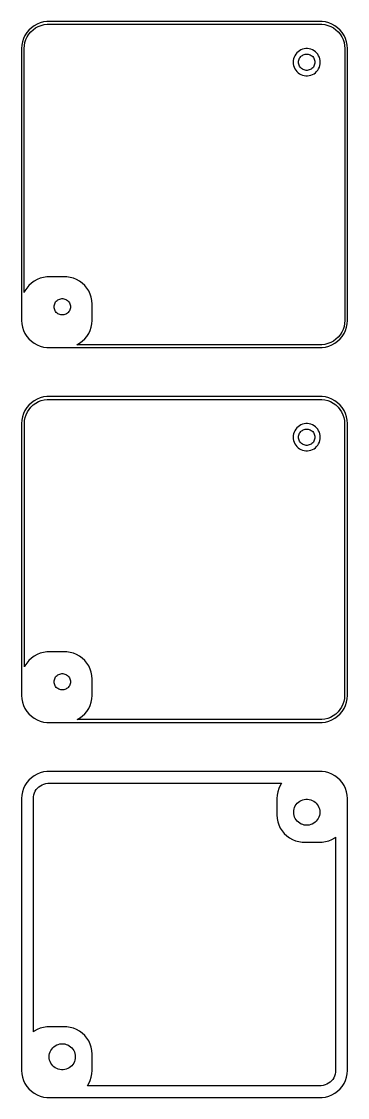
# Model space of a CAD drawing. Header units: metres. Extents: x -30 to 30, y 315 to 651.
# Drawn here: x -30 to 30, y 315 to 513 of the extents above; entities that cross this region are included whole.
import ezdxf

# ---------------------------------------------------------------- set-up
doc = ezdxf.new("R2010")
doc.units = ezdxf.units.M

msp = doc.modelspace()

# ---------------------------------------------------------------- linework, layer by layer
for p, q in [((-25.9369, 512.911), (-26.5451, 512.755)), ((-25.3139, 512.99), (-25.9369, 512.911)), ((25.3139, 512.99), (-25.3139, 512.99)), ((25.9369, 512.911), (25.3139, 512.99)), ((26.5451, 512.755), (25.9369, 512.911)), ((-29.0451, 510.939), (-29.3815, 510.409)), ((-28.6448, 511.423), (-29.0451, 510.939)), ((-28.1871, 511.853), (-28.6448, 511.423)), ((-28.6406, 510.645), (-28.2803, 511.08)), ((-28.2803, 511.08), (-27.8684, 511.467)), ((-27.6791, 512.222), (-28.1871, 511.853)), ((-27.8684, 511.467), (-27.4112, 511.799)), ((-27.1289, 512.524), (-27.6791, 512.222)), ((-27.4112, 511.799), (-26.916, 512.072)), ((-26.5451, 512.755), (-27.1289, 512.524)), ((-26.916, 512.072), (-26.3906, 512.28)), ((-26.3906, 512.28), (-25.8432, 512.42)), ((-25.8432, 512.42), (-25.2825, 512.491)), ((-25.2825, 512.491), (25.2825, 512.491)), ((25.2825, 512.491), (25.8432, 512.42)), ((25.8432, 512.42), (26.3906, 512.28)), ((26.3906, 512.28), (26.916, 512.072)), ((27.1289, 512.524), (26.5451, 512.755)), ((26.916, 512.072), (27.4112, 511.799)), ((27.6791, 512.222), (27.1289, 512.524)), ((27.4112, 511.799), (27.8684, 511.467)), ((28.1871, 511.853), (27.6791, 512.222)), ((27.8684, 511.467), (28.2803, 511.08)), ((28.6448, 511.423), (28.1871, 511.853)), ((28.2803, 511.08), (28.6406, 510.645)), ((29.0451, 510.939), (28.6448, 511.423)), ((29.3815, 510.409), (29.0451, 510.939)), ((-29.8429, 509.243), (-29.9606, 508.627)), ((-29.6489, 509.841), (-29.8429, 509.243)), ((-29.3815, 510.409), (-29.6489, 509.841)), ((-29.4645, 508.564), (-29.3586, 509.119)), ((-29.3586, 509.119), (-29.184, 509.657)), ((-29.184, 509.657), (-28.9434, 510.168)), ((-28.9434, 510.168), (-28.6406, 510.645)), ((28.6406, 510.645), (28.9434, 510.168)), ((28.9434, 510.168), (29.184, 509.657)), ((29.184, 509.657), (29.3586, 509.119)), ((29.3586, 509.119), (29.4645, 508.564)), ((29.6489, 509.841), (29.3815, 510.409)), ((29.8429, 509.243), (29.6489, 509.841)), ((29.9606, 508.627), (29.8429, 509.243)), ((-29.9606, 508.627), (-30, 508)), ((-30, 508), (-30, 458)), ((-29.5, 508), (-29.4645, 508.564)), ((-29.5, 463.157), (-29.5, 508)), ((20.4774, 506.969), (20.3092, 506.704)), ((20.6776, 507.211), (20.4774, 506.969)), ((20.9064, 507.426), (20.6776, 507.211)), ((21.1604, 507.611), (20.9064, 507.426)), ((21.4355, 507.762), (21.1604, 507.611)), ((21.7274, 507.878), (21.4355, 507.762)), ((21.6963, 506.766), (21.8613, 506.857)), ((22.0315, 507.956), (21.7274, 507.878)), ((21.8613, 506.857), (22.0365, 506.927)), ((22.343, 507.995), (22.0315, 507.956)), ((22.0365, 506.927), (22.2189, 506.973)), ((22.2189, 506.973), (22.4058, 506.997)), ((22.657, 507.995), (22.343, 507.995)), ((22.4058, 506.997), (22.5942, 506.997)), ((22.5942, 506.997), (22.7811, 506.973)), ((22.9684, 507.956), (22.657, 507.995)), ((22.7811, 506.973), (22.9635, 506.927)), ((22.9635, 506.927), (23.1387, 506.857)), ((23.2725, 507.878), (22.9684, 507.956)), ((23.1387, 506.857), (23.3037, 506.766)), ((23.5644, 507.762), (23.2725, 507.878)), ((23.8396, 507.611), (23.5644, 507.762)), ((24.0936, 507.426), (23.8396, 507.611)), ((24.3224, 507.211), (24.0936, 507.426)), ((24.5225, 506.969), (24.3224, 507.211)), ((24.6908, 506.704), (24.5225, 506.969)), ((29.4645, 508.564), (29.5, 508)), ((29.5, 508), (29.5, 458)), ((30, 508), (29.9606, 508.627)), ((30, 458), (30, 508)), ((20.0197, 505.813), (20, 505.5)), ((20, 505.5), (20.0197, 505.187)), ((20.0785, 506.122), (20.0197, 505.813)), ((20.0197, 505.187), (20.0785, 504.878)), ((20.1756, 506.42), (20.0785, 506.122)), ((20.0785, 504.878), (20.1756, 504.58)), ((20.3092, 506.704), (20.1756, 506.42)), ((21, 505.5), (21.0118, 505.688)), ((21.0118, 505.312), (21, 505.5)), ((21.0118, 505.688), (21.0471, 505.873)), ((21.0471, 505.127), (21.0118, 505.312)), ((21.0471, 505.873), (21.1053, 506.052)), ((21.1053, 504.948), (21.0471, 505.127)), ((21.1053, 506.052), (21.1855, 506.223)), ((21.1855, 504.777), (21.1053, 504.948)), ((21.1855, 506.223), (21.2865, 506.382)), ((21.2865, 506.382), (21.4065, 506.527)), ((21.4065, 506.527), (21.5439, 506.656)), ((21.5439, 506.656), (21.6963, 506.766)), ((23.3037, 506.766), (23.4561, 506.656)), ((23.4561, 506.656), (23.5934, 506.527)), ((23.5934, 506.527), (23.7135, 506.382)), ((23.7135, 506.382), (23.8145, 506.223)), ((23.8145, 506.223), (23.8947, 506.052)), ((23.8947, 504.948), (23.8145, 504.777)), ((23.8947, 506.052), (23.9529, 505.873)), ((23.9529, 505.127), (23.8947, 504.948)), ((23.9529, 505.873), (23.9882, 505.688)), ((23.9882, 505.312), (23.9529, 505.127)), ((23.9882, 505.688), (24, 505.5)), ((24, 505.5), (23.9882, 505.312)), ((24.8244, 506.42), (24.6908, 506.704)), ((24.9214, 506.122), (24.8244, 506.42)), ((24.8244, 504.58), (24.9214, 504.878)), ((24.9803, 505.813), (24.9214, 506.122)), ((24.9214, 504.878), (24.9803, 505.187)), ((25, 505.5), (24.9803, 505.813)), ((24.9803, 505.187), (25, 505.5)), ((20.1756, 504.58), (20.3092, 504.296)), ((20.3092, 504.296), (20.4774, 504.031)), ((20.4774, 504.031), (20.6776, 503.789)), ((20.6776, 503.789), (20.9064, 503.574)), ((20.9064, 503.574), (21.1604, 503.389)), ((21.1604, 503.389), (21.4355, 503.238)), ((21.2865, 504.618), (21.1855, 504.777)), ((21.4065, 504.473), (21.2865, 504.618)), ((21.5439, 504.344), (21.4065, 504.473)), ((21.4355, 503.238), (21.7274, 503.122)), ((21.6963, 504.234), (21.5439, 504.344)), ((21.8613, 504.143), (21.6963, 504.234)), ((21.7274, 503.122), (22.0315, 503.044)), ((22.0365, 504.073), (21.8613, 504.143)), ((22.0315, 503.044), (22.343, 503.005)), ((22.2189, 504.027), (22.0365, 504.073)), ((22.4058, 504.003), (22.2189, 504.027)), ((22.343, 503.005), (22.657, 503.005)), ((22.5942, 504.003), (22.4058, 504.003)), ((22.7811, 504.027), (22.5942, 504.003)), ((22.657, 503.005), (22.9684, 503.044)), ((22.9635, 504.073), (22.7811, 504.027)), ((23.1387, 504.143), (22.9635, 504.073)), ((22.9684, 503.044), (23.2725, 503.122)), ((23.3037, 504.234), (23.1387, 504.143)), ((23.2725, 503.122), (23.5644, 503.238)), ((23.4561, 504.344), (23.3037, 504.234)), ((23.5934, 504.473), (23.4561, 504.344)), ((23.5644, 503.238), (23.8396, 503.389)), ((23.7135, 504.618), (23.5934, 504.473)), ((23.8145, 504.777), (23.7135, 504.618)), ((23.8396, 503.389), (24.0936, 503.574)), ((24.0936, 503.574), (24.3224, 503.789)), ((24.3224, 503.789), (24.5225, 504.031)), ((24.5225, 504.031), (24.6908, 504.296)), ((24.6908, 504.296), (24.8244, 504.58)), ((-27.1289, 465.524), (-27.6791, 465.222)), ((-26.5451, 465.755), (-27.1289, 465.524)), ((-25.9369, 465.911), (-26.5451, 465.755)), ((-25.3139, 465.99), (-25.9369, 465.911)), ((-21.686, 465.99), (-25.3139, 465.99)), ((-21.0631, 465.911), (-21.686, 465.99)), ((-20.4549, 465.755), (-21.0631, 465.911)), ((-19.8711, 465.524), (-20.4549, 465.755)), ((-19.3209, 465.222), (-19.8711, 465.524)), ((-29.3815, 463.409), (-29.5, 463.157)), ((-29.0451, 463.939), (-29.3815, 463.409)), ((-28.6448, 464.423), (-29.0451, 463.939)), ((-28.1871, 464.853), (-28.6448, 464.423)), ((-27.6791, 465.222), (-28.1871, 464.853)), ((-18.8129, 464.853), (-19.3209, 465.222)), ((-18.3551, 464.423), (-18.8129, 464.853)), ((-17.9549, 463.939), (-18.3551, 464.423)), ((-17.6185, 463.409), (-17.9549, 463.939)), ((-17.3511, 462.841), (-17.6185, 463.409)), ((-23.8145, 461.223), (-23.7135, 461.382)), ((-23.7135, 461.382), (-23.5934, 461.527)), ((-23.5934, 461.527), (-23.4561, 461.656)), ((-23.4561, 461.656), (-23.3037, 461.766)), ((-23.3037, 461.766), (-23.1387, 461.857)), ((-23.1387, 461.857), (-22.9635, 461.927)), ((-22.9635, 461.927), (-22.7811, 461.973)), ((-22.7811, 461.973), (-22.5942, 461.997)), ((-22.5942, 461.997), (-22.4058, 461.997)), ((-22.4058, 461.997), (-22.2189, 461.973)), ((-22.2189, 461.973), (-22.0365, 461.927)), ((-22.0365, 461.927), (-21.8613, 461.857)), ((-21.8613, 461.857), (-21.6963, 461.766)), ((-21.6963, 461.766), (-21.5439, 461.656)), ((-21.5439, 461.656), (-21.4065, 461.527)), ((-21.4065, 461.527), (-21.2865, 461.382)), ((-21.2865, 461.382), (-21.1855, 461.223)), ((-17.1571, 462.243), (-17.3511, 462.841)), ((-17.0394, 461.627), (-17.1571, 462.243)), ((-17, 461), (-17.0394, 461.627)), ((-24, 460.5), (-23.9882, 460.688)), ((-23.9882, 460.312), (-24, 460.5)), ((-23.9882, 460.688), (-23.9529, 460.873)), ((-23.9529, 460.127), (-23.9882, 460.312)), ((-23.9529, 460.873), (-23.8947, 461.052)), ((-23.8947, 459.948), (-23.9529, 460.127)), ((-23.8947, 461.052), (-23.8145, 461.223)), ((-23.8145, 459.777), (-23.8947, 459.948)), ((-23.7135, 459.618), (-23.8145, 459.777)), ((-23.5934, 459.473), (-23.7135, 459.618)), ((-23.4561, 459.344), (-23.5934, 459.473)), ((-23.3037, 459.234), (-23.4561, 459.344)), ((-21.5439, 459.344), (-21.6963, 459.234)), ((-21.4065, 459.473), (-21.5439, 459.344)), ((-21.2865, 459.618), (-21.4065, 459.473)), ((-21.1855, 459.777), (-21.2865, 459.618)), ((-21.1855, 461.223), (-21.1053, 461.052)), ((-21.1053, 459.948), (-21.1855, 459.777)), ((-21.1053, 461.052), (-21.0471, 460.873)), ((-21.0471, 460.127), (-21.1053, 459.948)), ((-21.0471, 460.873), (-21.0118, 460.688)), ((-21.0118, 460.312), (-21.0471, 460.127)), ((-21.0118, 460.688), (-21, 460.5)), ((-21, 460.5), (-21.0118, 460.312)), ((-17, 458), (-17, 461)), ((-30, 458), (-29.9606, 457.373)), ((-29.9606, 457.373), (-29.8429, 456.757)), ((-23.1387, 459.143), (-23.3037, 459.234)), ((-22.9635, 459.073), (-23.1387, 459.143)), ((-22.7811, 459.027), (-22.9635, 459.073)), ((-22.5942, 459.003), (-22.7811, 459.027)), ((-22.4058, 459.003), (-22.5942, 459.003)), ((-22.2189, 459.027), (-22.4058, 459.003)), ((-22.0365, 459.073), (-22.2189, 459.027)), ((-21.8613, 459.143), (-22.0365, 459.073)), ((-21.6963, 459.234), (-21.8613, 459.143)), ((-17.1571, 456.757), (-17.0394, 457.373)), ((-17.0394, 457.373), (-17, 458)), ((29.4645, 457.436), (29.3586, 456.881)), ((29.5, 458), (29.4645, 457.436)), ((29.8429, 456.757), (29.9606, 457.373)), ((29.9606, 457.373), (30, 458)), ((-29.8429, 456.757), (-29.6489, 456.159)), ((-29.6489, 456.159), (-29.3815, 455.591)), ((-29.3815, 455.591), (-29.0451, 455.061)), ((-17.9549, 455.061), (-17.6185, 455.591)), ((-17.6185, 455.591), (-17.3511, 456.159)), ((-17.3511, 456.159), (-17.1571, 456.757)), ((28.6406, 455.355), (28.2803, 454.92)), ((28.9434, 455.832), (28.6406, 455.355)), ((29.184, 456.343), (28.9434, 455.832)), ((29.0451, 455.061), (29.3815, 455.591)), ((29.3586, 456.881), (29.184, 456.343)), ((29.3815, 455.591), (29.6489, 456.159)), ((29.6489, 456.159), (29.8429, 456.757)), ((-29.0451, 455.061), (-28.6448, 454.577)), ((-28.6448, 454.577), (-28.1871, 454.147)), ((-28.1871, 454.147), (-27.6791, 453.778)), ((-27.6791, 453.778), (-27.1289, 453.476)), ((-27.1289, 453.476), (-26.5451, 453.245)), ((-19.811, 453.509), (-19.3209, 453.778)), ((25.2825, 453.509), (-19.811, 453.509)), ((-19.3209, 453.778), (-18.8129, 454.147)), ((-18.8129, 454.147), (-18.3551, 454.577)), ((-18.3551, 454.577), (-17.9549, 455.061)), ((25.8432, 453.58), (25.2825, 453.509)), ((26.3906, 453.72), (25.8432, 453.58)), ((26.916, 453.928), (26.3906, 453.72)), ((26.5451, 453.245), (27.1289, 453.476)), ((27.4112, 454.201), (26.916, 453.928)), ((27.1289, 453.476), (27.6791, 453.778)), ((27.8684, 454.533), (27.4112, 454.201)), ((27.6791, 453.778), (28.1871, 454.147)), ((28.2803, 454.92), (27.8684, 454.533)), ((28.1871, 454.147), (28.6448, 454.577)), ((28.6448, 454.577), (29.0451, 455.061)), ((-26.5451, 453.245), (-25.9369, 453.089)), ((-25.9369, 453.089), (-25.3139, 453.01)), ((-25.3139, 453.01), (25.3139, 453.01)), ((25.3139, 453.01), (25.9369, 453.089)), ((25.9369, 453.089), (26.5451, 453.245)), ((-27.1289, 443.524), (-27.6791, 443.222)), ((-26.5451, 443.755), (-27.1289, 443.524)), ((-25.9369, 443.911), (-26.5451, 443.755)), ((-25.3139, 443.99), (-25.9369, 443.911)), ((25.3139, 443.99), (-25.3139, 443.99)), ((25.9369, 443.911), (25.3139, 443.99)), ((26.5451, 443.755), (25.9369, 443.911)), ((27.1289, 443.524), (26.5451, 443.755)), ((27.6791, 443.222), (27.1289, 443.524)), ((-29.0451, 441.939), (-29.3815, 441.409)), ((-28.6448, 442.423), (-29.0451, 441.939)), ((-28.9158, 441.153), (-28.6151, 441.627)), ((-28.1871, 442.853), (-28.6448, 442.423)), ((-28.6151, 441.627), (-28.2574, 442.059)), ((-28.2574, 442.059), (-27.8483, 442.443)), ((-27.6791, 443.222), (-28.1871, 442.853)), ((-27.8483, 442.443), (-27.3944, 442.773)), ((-27.3944, 442.773), (-26.9026, 443.043)), ((-26.9026, 443.043), (-26.3808, 443.25)), ((-26.3808, 443.25), (-25.8373, 443.389)), ((-25.8373, 443.389), (-25.2806, 443.46)), ((-25.2806, 443.46), (25.2806, 443.46)), ((25.2806, 443.46), (25.8373, 443.389)), ((25.8373, 443.389), (26.3808, 443.25)), ((26.3808, 443.25), (26.9026, 443.043)), ((26.9026, 443.043), (27.3944, 442.773)), ((27.3944, 442.773), (27.8483, 442.443)), ((28.1871, 442.853), (27.6791, 443.222)), ((27.8483, 442.443), (28.2574, 442.059)), ((28.6448, 442.423), (28.1871, 442.853)), ((28.2574, 442.059), (28.6151, 441.627)), ((28.6151, 441.627), (28.9158, 441.153)), ((29.0451, 441.939), (28.6448, 442.423)), ((29.3815, 441.409), (29.0451, 441.939)), ((-29.9606, 439.627), (-30, 439)), ((-29.8429, 440.243), (-29.9606, 439.627)), ((-29.6489, 440.841), (-29.8429, 440.243)), ((-29.3815, 441.409), (-29.6489, 440.841)), ((-29.4685, 439), (-29.4333, 439.56)), ((-29.4333, 439.56), (-29.3282, 440.111)), ((-29.3282, 440.111), (-29.1547, 440.645)), ((-29.1547, 440.645), (-28.9158, 441.153)), ((28.9158, 441.153), (29.1547, 440.645)), ((29.1547, 440.645), (29.3282, 440.111)), ((29.3282, 440.111), (29.4333, 439.56)), ((29.6489, 440.841), (29.3815, 441.409)), ((29.4333, 439.56), (29.4685, 439)), ((29.8429, 440.243), (29.6489, 440.841)), ((29.9606, 439.627), (29.8429, 440.243)), ((30, 439), (29.9606, 439.627)), ((-30, 439), (-30, 389)), ((-29.4685, 394.224), (-29.4685, 439)), ((20.3092, 437.704), (20.1756, 437.42)), ((20.4774, 437.969), (20.3092, 437.704)), ((20.6776, 438.211), (20.4774, 437.969)), ((20.9064, 438.426), (20.6776, 438.211)), ((21.1604, 438.611), (20.9064, 438.426)), ((21.4355, 438.762), (21.1604, 438.611)), ((21.4065, 437.527), (21.5439, 437.656)), ((21.7274, 438.878), (21.4355, 438.762)), ((21.5439, 437.656), (21.6963, 437.766)), ((21.6963, 437.766), (21.8613, 437.857)), ((22.0315, 438.956), (21.7274, 438.878)), ((21.8613, 437.857), (22.0365, 437.927)), ((22.343, 438.995), (22.0315, 438.956)), ((22.0365, 437.927), (22.2189, 437.973)), ((22.2189, 437.973), (22.4058, 437.997)), ((22.657, 438.995), (22.343, 438.995)), ((22.4058, 437.997), (22.5942, 437.997)), ((22.5942, 437.997), (22.7811, 437.973)), ((22.9684, 438.956), (22.657, 438.995)), ((22.7811, 437.973), (22.9635, 437.927)), ((22.9635, 437.927), (23.1387, 437.857)), ((23.2725, 438.878), (22.9684, 438.956)), ((23.1387, 437.857), (23.3037, 437.766)), ((23.5644, 438.762), (23.2725, 438.878)), ((23.3037, 437.766), (23.4561, 437.656)), ((23.4561, 437.656), (23.5934, 437.527)), ((23.8396, 438.611), (23.5644, 438.762)), ((24.0936, 438.426), (23.8396, 438.611)), ((24.3224, 438.211), (24.0936, 438.426)), ((24.5225, 437.969), (24.3224, 438.211)), ((24.6908, 437.704), (24.5225, 437.969)), ((24.8244, 437.42), (24.6908, 437.704)), ((29.4685, 439), (29.4685, 389)), ((30, 389), (30, 439)), ((20.0197, 436.813), (20, 436.5)), ((20, 436.5), (20.0197, 436.187)), ((20.0785, 437.122), (20.0197, 436.813)), ((20.0197, 436.187), (20.0785, 435.878)), ((20.1756, 437.42), (20.0785, 437.122)), ((20.0785, 435.878), (20.1756, 435.58)), ((20.1756, 435.58), (20.3092, 435.296)), ((21, 436.5), (21.0118, 436.688)), ((21.0118, 436.312), (21, 436.5)), ((21.0118, 436.688), (21.0471, 436.873)), ((21.0471, 436.127), (21.0118, 436.312)), ((21.0471, 436.873), (21.1053, 437.052)), ((21.1053, 435.948), (21.0471, 436.127)), ((21.1053, 437.052), (21.1855, 437.223)), ((21.1855, 435.777), (21.1053, 435.948)), ((21.1855, 437.223), (21.2865, 437.382)), ((21.2865, 435.618), (21.1855, 435.777)), ((21.2865, 437.382), (21.4065, 437.527)), ((21.4065, 435.473), (21.2865, 435.618)), ((23.5934, 437.527), (23.7135, 437.382)), ((23.7135, 435.618), (23.5934, 435.473)), ((23.7135, 437.382), (23.8145, 437.223)), ((23.8145, 435.777), (23.7135, 435.618)), ((23.8145, 437.223), (23.8947, 437.052)), ((23.8947, 435.948), (23.8145, 435.777)), ((23.8947, 437.052), (23.9529, 436.873)), ((23.9529, 436.127), (23.8947, 435.948)), ((23.9529, 436.873), (23.9882, 436.688)), ((23.9882, 436.312), (23.9529, 436.127)), ((23.9882, 436.688), (24, 436.5)), ((24, 436.5), (23.9882, 436.312)), ((24.6908, 435.296), (24.8244, 435.58)), ((24.9214, 437.122), (24.8244, 437.42)), ((24.8244, 435.58), (24.9214, 435.878)), ((24.9803, 436.813), (24.9214, 437.122)), ((24.9214, 435.878), (24.9803, 436.187)), ((25, 436.5), (24.9803, 436.813)), ((24.9803, 436.187), (25, 436.5)), ((20.3092, 435.296), (20.4774, 435.031)), ((20.4774, 435.031), (20.6776, 434.789)), ((20.6776, 434.789), (20.9064, 434.574)), ((20.9064, 434.574), (21.1604, 434.389)), ((21.1604, 434.389), (21.4355, 434.238)), ((21.5439, 435.344), (21.4065, 435.473)), ((21.4355, 434.238), (21.7274, 434.122)), ((21.6963, 435.234), (21.5439, 435.344)), ((21.8613, 435.143), (21.6963, 435.234)), ((21.7274, 434.122), (22.0315, 434.044)), ((22.0365, 435.073), (21.8613, 435.143)), ((22.0315, 434.044), (22.343, 434.005)), ((22.2189, 435.027), (22.0365, 435.073)), ((22.4058, 435.003), (22.2189, 435.027)), ((22.343, 434.005), (22.657, 434.005)), ((22.5942, 435.003), (22.4058, 435.003)), ((22.7811, 435.027), (22.5942, 435.003)), ((22.657, 434.005), (22.9684, 434.044)), ((22.9635, 435.073), (22.7811, 435.027)), ((23.1387, 435.143), (22.9635, 435.073)), ((22.9684, 434.044), (23.2725, 434.122)), ((23.3037, 435.234), (23.1387, 435.143)), ((23.2725, 434.122), (23.5644, 434.238)), ((23.4561, 435.344), (23.3037, 435.234)), ((23.5934, 435.473), (23.4561, 435.344)), ((23.5644, 434.238), (23.8396, 434.389)), ((23.8396, 434.389), (24.0936, 434.574)), ((24.0936, 434.574), (24.3224, 434.789)), ((24.3224, 434.789), (24.5225, 435.031)), ((24.5225, 435.031), (24.6908, 435.296)), ((-27.6791, 396.222), (-28.1871, 395.853)), ((-27.1289, 396.524), (-27.6791, 396.222)), ((-26.5451, 396.755), (-27.1289, 396.524)), ((-25.9369, 396.911), (-26.5451, 396.755)), ((-25.3139, 396.99), (-25.9369, 396.911)), ((-21.686, 396.99), (-25.3139, 396.99)), ((-21.0631, 396.911), (-21.686, 396.99)), ((-20.4549, 396.755), (-21.0631, 396.911)), ((-19.8711, 396.524), (-20.4549, 396.755)), ((-19.3209, 396.222), (-19.8711, 396.524)), ((-18.8129, 395.853), (-19.3209, 396.222)), ((-29.3815, 394.409), (-29.4685, 394.224)), ((-29.0451, 394.939), (-29.3815, 394.409)), ((-28.6448, 395.423), (-29.0451, 394.939)), ((-28.1871, 395.853), (-28.6448, 395.423)), ((-18.3551, 395.423), (-18.8129, 395.853)), ((-17.9549, 394.939), (-18.3551, 395.423)), ((-17.6185, 394.409), (-17.9549, 394.939)), ((-17.3511, 393.841), (-17.6185, 394.409)), ((-23.9529, 391.873), (-23.8947, 392.052)), ((-23.8947, 392.052), (-23.8145, 392.223)), ((-23.8145, 392.223), (-23.7135, 392.382)), ((-23.7135, 392.382), (-23.5934, 392.527)), ((-23.5934, 392.527), (-23.4561, 392.656)), ((-23.4561, 392.656), (-23.3037, 392.766)), ((-23.3037, 392.766), (-23.1387, 392.857)), ((-23.1387, 392.857), (-22.9635, 392.927)), ((-22.9635, 392.927), (-22.7811, 392.973)), ((-22.7811, 392.973), (-22.5942, 392.997)), ((-22.5942, 392.997), (-22.4058, 392.997)), ((-22.4058, 392.997), (-22.2189, 392.973)), ((-22.2189, 392.973), (-22.0365, 392.927)), ((-22.0365, 392.927), (-21.8613, 392.857)), ((-21.8613, 392.857), (-21.6963, 392.766)), ((-21.6963, 392.766), (-21.5439, 392.656)), ((-21.5439, 392.656), (-21.4065, 392.527)), ((-21.4065, 392.527), (-21.2865, 392.382)), ((-21.2865, 392.382), (-21.1855, 392.223)), ((-21.1855, 392.223), (-21.1053, 392.052)), ((-21.1053, 392.052), (-21.0471, 391.873)), ((-17.1571, 393.243), (-17.3511, 393.841)), ((-17.0394, 392.627), (-17.1571, 393.243)), ((-17, 392), (-17.0394, 392.627)), ((-24, 391.5), (-23.9882, 391.688)), ((-23.9882, 391.312), (-24, 391.5)), ((-23.9882, 391.688), (-23.9529, 391.873)), ((-23.9529, 391.127), (-23.9882, 391.312)), ((-23.8947, 390.948), (-23.9529, 391.127)), ((-23.8145, 390.777), (-23.8947, 390.948)), ((-23.7135, 390.618), (-23.8145, 390.777)), ((-23.5934, 390.473), (-23.7135, 390.618)), ((-23.4561, 390.344), (-23.5934, 390.473)), ((-23.3037, 390.234), (-23.4561, 390.344)), ((-23.1387, 390.143), (-23.3037, 390.234)), ((-22.9635, 390.073), (-23.1387, 390.143)), ((-22.7811, 390.027), (-22.9635, 390.073)), ((-22.5942, 390.003), (-22.7811, 390.027)), ((-22.2189, 390.027), (-22.4058, 390.003)), ((-22.0365, 390.073), (-22.2189, 390.027)), ((-21.8613, 390.143), (-22.0365, 390.073)), ((-21.6963, 390.234), (-21.8613, 390.143)), ((-21.5439, 390.344), (-21.6963, 390.234)), ((-21.4065, 390.473), (-21.5439, 390.344)), ((-21.2865, 390.618), (-21.4065, 390.473)), ((-21.1855, 390.777), (-21.2865, 390.618)), ((-21.1053, 390.948), (-21.1855, 390.777)), ((-21.0471, 391.127), (-21.1053, 390.948)), ((-21.0471, 391.873), (-21.0118, 391.688)), ((-21.0118, 391.312), (-21.0471, 391.127)), ((-21.0118, 391.688), (-21, 391.5)), ((-21, 391.5), (-21.0118, 391.312)), ((-17, 389), (-17, 392)), ((-30, 389), (-29.9606, 388.373)), ((-29.9606, 388.373), (-29.8429, 387.757)), ((-22.4058, 390.003), (-22.5942, 390.003)), ((-17.1571, 387.757), (-17.0394, 388.373)), ((-17.0394, 388.373), (-17, 389)), ((29.4333, 388.44), (29.3282, 387.889)), ((29.4685, 389), (29.4333, 388.44)), ((29.8429, 387.757), (29.9606, 388.373)), ((29.9606, 388.373), (30, 389)), ((-29.8429, 387.757), (-29.6489, 387.159)), ((-29.6489, 387.159), (-29.3815, 386.591)), ((-29.3815, 386.591), (-29.0451, 386.061)), ((-17.9549, 386.061), (-17.6185, 386.591)), ((-17.6185, 386.591), (-17.3511, 387.159)), ((-17.3511, 387.159), (-17.1571, 387.757)), ((28.6151, 386.373), (28.2574, 385.941)), ((28.9158, 386.847), (28.6151, 386.373)), ((29.1547, 387.355), (28.9158, 386.847)), ((29.0451, 386.061), (29.3815, 386.591)), ((29.3282, 387.889), (29.1547, 387.355)), ((29.3815, 386.591), (29.6489, 387.159)), ((29.6489, 387.159), (29.8429, 387.757)), ((-29.0451, 386.061), (-28.6448, 385.577)), ((-28.6448, 385.577), (-28.1871, 385.147)), ((-28.1871, 385.147), (-27.6791, 384.778)), ((-27.6791, 384.778), (-27.1289, 384.476)), ((-27.1289, 384.476), (-26.5451, 384.245)), ((-26.5451, 384.245), (-25.9369, 384.089)), ((-25.9369, 384.089), (-25.3139, 384.01)), ((-19.7539, 384.54), (-19.3209, 384.778)), ((25.2806, 384.54), (-19.7539, 384.54)), ((-19.3209, 384.778), (-18.8129, 385.147)), ((-18.8129, 385.147), (-18.3551, 385.577)), ((-18.3551, 385.577), (-17.9549, 386.061)), ((25.8373, 384.611), (25.2806, 384.54)), ((25.3139, 384.01), (25.9369, 384.089)), ((26.3808, 384.75), (25.8373, 384.611)), ((25.9369, 384.089), (26.5451, 384.245)), ((26.9026, 384.957), (26.3808, 384.75)), ((26.5451, 384.245), (27.1289, 384.476)), ((27.3944, 385.227), (26.9026, 384.957)), ((27.1289, 384.476), (27.6791, 384.778)), ((27.8483, 385.557), (27.3944, 385.227)), ((27.6791, 384.778), (28.1871, 385.147)), ((28.2574, 385.941), (27.8483, 385.557)), ((28.1871, 385.147), (28.6448, 385.577)), ((28.6448, 385.577), (29.0451, 386.061)), ((-25.3139, 384.01), (25.3139, 384.01)), ((-27.6791, 374.222), (-28.1871, 373.853)), ((-27.1289, 374.524), (-27.6791, 374.222)), ((-26.5451, 374.755), (-27.1289, 374.524)), ((-25.9369, 374.911), (-26.5451, 374.755)), ((-25.3139, 374.99), (-25.9369, 374.911)), ((25.3139, 374.99), (-25.3139, 374.99)), ((25.9369, 374.911), (25.3139, 374.99)), ((26.5451, 374.755), (25.9369, 374.911)), ((27.1289, 374.524), (26.5451, 374.755)), ((27.6791, 374.222), (27.1289, 374.524)), ((28.1871, 373.853), (27.6791, 374.222)), ((-29.3815, 372.409), (-29.6489, 371.841)), ((-29.0451, 372.939), (-29.3815, 372.409)), ((-28.6448, 373.423), (-29.0451, 372.939)), ((-28.1871, 373.853), (-28.6448, 373.423)), ((-26.7997, 372.175), (-26.5128, 372.384)), ((-26.5128, 372.384), (-26.2021, 372.555)), ((-26.2021, 372.555), (-25.8725, 372.685)), ((-25.8725, 372.685), (-25.5291, 372.773)), ((-25.5291, 372.773), (-25.1773, 372.818)), ((-25.1773, 372.818), (17.8781, 372.818)), ((17.6185, 372.409), (17.3511, 371.841)), ((17.8781, 372.818), (17.6185, 372.409)), ((28.6448, 373.423), (28.1871, 373.853)), ((29.0451, 372.939), (28.6448, 373.423)), ((29.3815, 372.409), (29.0451, 372.939)), ((29.6489, 371.841), (29.3815, 372.409)), ((-29.9606, 370.627), (-30, 370)), ((-29.8429, 371.243), (-29.9606, 370.627)), ((-29.6489, 371.841), (-29.8429, 371.243)), ((-27.8234, 370), (-27.8011, 370.354)), ((-27.8011, 370.354), (-27.7347, 370.702)), ((-27.7347, 370.702), (-27.6251, 371.039)), ((-27.6251, 371.039), (-27.4742, 371.36)), ((-27.4742, 371.36), (-27.2842, 371.66)), ((-27.2842, 371.66), (-27.0582, 371.933)), ((-27.0582, 371.933), (-26.7997, 372.175)), ((17.0394, 370.627), (17, 370)), ((17.1571, 371.243), (17.0394, 370.627)), ((17.3511, 371.841), (17.1571, 371.243)), ((29.8429, 371.243), (29.6489, 371.841)), ((29.9606, 370.627), (29.8429, 371.243)), ((30, 370), (29.9606, 370.627)), ((-30, 370), (-30, 320)), ((-27.8234, 327.117), (-27.8234, 370)), ((17, 370), (17, 367)), ((20.1754, 368.097), (20.2685, 368.383)), ((20.2685, 368.383), (20.3969, 368.656)), ((20.3969, 368.656), (20.5583, 368.911)), ((20.5583, 368.911), (20.7505, 369.143)), ((20.7505, 369.143), (20.9702, 369.349)), ((20.9702, 369.349), (21.214, 369.526)), ((21.214, 369.526), (21.4781, 369.672)), ((21.4781, 369.672), (21.7583, 369.783)), ((21.7583, 369.783), (22.0503, 369.857)), ((22.0503, 369.857), (22.3493, 369.895)), ((22.3493, 369.895), (22.6507, 369.895)), ((22.6507, 369.895), (22.9497, 369.857)), ((22.9497, 369.857), (23.2416, 369.783)), ((23.2416, 369.783), (23.5219, 369.672)), ((23.5219, 369.672), (23.786, 369.526)), ((23.786, 369.526), (24.0298, 369.349)), ((24.0298, 369.349), (24.2495, 369.143)), ((24.2495, 369.143), (24.4416, 368.911)), ((24.4416, 368.911), (24.6031, 368.656)), ((24.6031, 368.656), (24.7315, 368.383)), ((24.7315, 368.383), (24.8246, 368.097)), ((30, 320), (30, 370)), ((17, 367), (17.0394, 366.373)), ((17.0394, 366.373), (17.1571, 365.757)), ((20.1, 367.5), (20.1189, 367.801)), ((20.1189, 367.199), (20.1, 367.5)), ((20.1189, 367.801), (20.1754, 368.097)), ((20.1754, 366.903), (20.1189, 367.199)), ((20.2685, 366.617), (20.1754, 366.903)), ((20.3969, 366.344), (20.2685, 366.617)), ((20.5583, 366.089), (20.3969, 366.344)), ((24.6031, 366.344), (24.4416, 366.089)), ((24.7315, 366.617), (24.6031, 366.344)), ((24.8246, 366.903), (24.7315, 366.617)), ((24.8246, 368.097), (24.8811, 367.801)), ((24.8811, 367.199), (24.8246, 366.903)), ((24.8811, 367.801), (24.9, 367.5)), ((24.9, 367.5), (24.8811, 367.199)), ((17.1571, 365.757), (17.3511, 365.159)), ((17.3511, 365.159), (17.6185, 364.591)), ((17.6185, 364.591), (17.9549, 364.061)), ((20.7505, 365.857), (20.5583, 366.089)), ((20.9702, 365.651), (20.7505, 365.857)), ((21.214, 365.474), (20.9702, 365.651)), ((21.4781, 365.328), (21.214, 365.474)), ((21.7583, 365.217), (21.4781, 365.328)), ((22.0503, 365.143), (21.7583, 365.217)), ((22.3493, 365.105), (22.0503, 365.143)), ((22.6507, 365.105), (22.3493, 365.105)), ((22.9497, 365.143), (22.6507, 365.105)), ((23.2416, 365.217), (22.9497, 365.143)), ((23.5219, 365.328), (23.2416, 365.217)), ((23.786, 365.474), (23.5219, 365.328)), ((24.0298, 365.651), (23.786, 365.474)), ((24.2495, 365.857), (24.0298, 365.651)), ((24.4416, 366.089), (24.2495, 365.857)), ((17.9549, 364.061), (18.3551, 363.577)), ((18.3551, 363.577), (18.8129, 363.147)), ((18.8129, 363.147), (19.3209, 362.778)), ((19.3209, 362.778), (19.8711, 362.476)), ((19.8711, 362.476), (20.4549, 362.245)), ((26.5451, 362.245), (27.1289, 362.476)), ((27.1289, 362.476), (27.6791, 362.778)), ((27.6791, 362.778), (27.8234, 362.883)), ((27.8234, 362.883), (27.8234, 320)), ((20.4549, 362.245), (21.0631, 362.089)), ((21.0631, 362.089), (21.686, 362.01)), ((21.686, 362.01), (25.3139, 362.01)), ((25.3139, 362.01), (25.9369, 362.089)), ((25.9369, 362.089), (26.5451, 362.245)), ((-27.6791, 327.222), (-27.8234, 327.117)), ((-27.1289, 327.524), (-27.6791, 327.222)), ((-26.5451, 327.755), (-27.1289, 327.524)), ((-25.9369, 327.911), (-26.5451, 327.755)), ((-25.3139, 327.99), (-25.9369, 327.911)), ((-21.686, 327.99), (-25.3139, 327.99)), ((-21.0631, 327.911), (-21.686, 327.99)), ((-20.4549, 327.755), (-21.0631, 327.911)), ((-19.8711, 327.524), (-20.4549, 327.755)), ((-19.3209, 327.222), (-19.8711, 327.524)), ((-18.8129, 326.853), (-19.3209, 327.222)), ((-18.3551, 326.423), (-18.8129, 326.853)), ((-23.5219, 324.672), (-23.2416, 324.783)), ((-23.2416, 324.783), (-22.9497, 324.857)), ((-22.9497, 324.857), (-22.6507, 324.895)), ((-22.6507, 324.895), (-22.3493, 324.895)), ((-22.3493, 324.895), (-22.0503, 324.857)), ((-22.0503, 324.857), (-21.7583, 324.783)), ((-21.7583, 324.783), (-21.4781, 324.672)), ((-17.9549, 325.939), (-18.3551, 326.423)), ((-17.6185, 325.409), (-17.9549, 325.939)), ((-17.3511, 324.841), (-17.6185, 325.409)), ((-17.1571, 324.243), (-17.3511, 324.841)), ((-24.9, 322.5), (-24.8811, 322.801)), ((-24.8811, 322.801), (-24.8246, 323.097)), ((-24.8246, 323.097), (-24.7315, 323.383)), ((-24.7315, 323.383), (-24.6031, 323.656)), ((-24.6031, 323.656), (-24.4416, 323.911)), ((-24.4416, 323.911), (-24.2495, 324.143)), ((-24.2495, 324.143), (-24.0298, 324.349)), ((-24.0298, 324.349), (-23.786, 324.526)), ((-23.786, 324.526), (-23.5219, 324.672)), ((-21.4781, 324.672), (-21.214, 324.526)), ((-21.214, 324.526), (-20.9702, 324.349)), ((-20.9702, 324.349), (-20.7505, 324.143)), ((-20.7505, 324.143), (-20.5583, 323.911)), ((-20.5583, 323.911), (-20.3969, 323.656)), ((-20.3969, 323.656), (-20.2685, 323.383)), ((-20.2685, 323.383), (-20.1754, 323.097)), ((-20.1754, 323.097), (-20.1189, 322.801)), ((-20.1189, 322.801), (-20.1, 322.5)), ((-17.0394, 323.627), (-17.1571, 324.243)), ((-17, 323), (-17.0394, 323.627)), ((-17, 320), (-17, 323)), ((-24.8811, 322.199), (-24.9, 322.5)), ((-24.8246, 321.903), (-24.8811, 322.199)), ((-24.7315, 321.617), (-24.8246, 321.903)), ((-24.6031, 321.344), (-24.7315, 321.617)), ((-24.4416, 321.089), (-24.6031, 321.344)), ((-24.2495, 320.857), (-24.4416, 321.089)), ((-24.0298, 320.651), (-24.2495, 320.857)), ((-20.7505, 320.857), (-20.9702, 320.651)), ((-20.5583, 321.089), (-20.7505, 320.857)), ((-20.3969, 321.344), (-20.5583, 321.089)), ((-20.2685, 321.617), (-20.3969, 321.344)), ((-20.1754, 321.903), (-20.2685, 321.617)), ((-20.1189, 322.199), (-20.1754, 321.903)), ((-20.1, 322.5), (-20.1189, 322.199)), ((-30, 320), (-29.9606, 319.373)), ((-29.9606, 319.373), (-29.8429, 318.757)), ((-29.8429, 318.757), (-29.6489, 318.159)), ((-23.786, 320.474), (-24.0298, 320.651)), ((-23.5219, 320.328), (-23.786, 320.474)), ((-23.2416, 320.217), (-23.5219, 320.328)), ((-22.9497, 320.143), (-23.2416, 320.217)), ((-22.6507, 320.105), (-22.9497, 320.143)), ((-22.3493, 320.105), (-22.6507, 320.105)), ((-22.0503, 320.143), (-22.3493, 320.105)), ((-21.7583, 320.217), (-22.0503, 320.143)), ((-21.4781, 320.328), (-21.7583, 320.217)), ((-21.214, 320.474), (-21.4781, 320.328)), ((-20.9702, 320.651), (-21.214, 320.474)), ((-17.3511, 318.159), (-17.1571, 318.757)), ((-17.1571, 318.757), (-17.0394, 319.373)), ((-17.0394, 319.373), (-17, 320)), ((27.6251, 318.961), (27.4742, 318.64)), ((27.7347, 319.298), (27.6251, 318.961)), ((27.8011, 319.646), (27.7347, 319.298)), ((27.8234, 320), (27.8011, 319.646)), ((29.6489, 318.159), (29.8429, 318.757)), ((29.8429, 318.757), (29.9606, 319.373)), ((29.9606, 319.373), (30, 320)), ((-29.6489, 318.159), (-29.3815, 317.591)), ((-29.3815, 317.591), (-29.0451, 317.061)), ((-29.0451, 317.061), (-28.6448, 316.577)), ((-17.8781, 317.182), (-17.6185, 317.591)), ((25.1773, 317.182), (-17.8781, 317.182)), ((-17.6185, 317.591), (-17.3511, 318.159)), ((25.5291, 317.227), (25.1773, 317.182)), ((25.8725, 317.315), (25.5291, 317.227)), ((26.2021, 317.445), (25.8725, 317.315)), ((26.5128, 317.616), (26.2021, 317.445)), ((26.7997, 317.825), (26.5128, 317.616)), ((27.0582, 318.067), (26.7997, 317.825)), ((27.2842, 318.34), (27.0582, 318.067)), ((27.4742, 318.64), (27.2842, 318.34)), ((28.6448, 316.577), (29.0451, 317.061)), ((29.0451, 317.061), (29.3815, 317.591)), ((29.3815, 317.591), (29.6489, 318.159)), ((-28.6448, 316.577), (-28.1871, 316.147)), ((-28.1871, 316.147), (-27.6791, 315.778)), ((-27.6791, 315.778), (-27.1289, 315.476)), ((-27.1289, 315.476), (-26.5451, 315.245)), ((-26.5451, 315.245), (-25.9369, 315.089)), ((-25.9369, 315.089), (-25.3139, 315.01)), ((-25.3139, 315.01), (25.3139, 315.01)), ((25.3139, 315.01), (25.9369, 315.089)), ((25.9369, 315.089), (26.5451, 315.245)), ((26.5451, 315.245), (27.1289, 315.476)), ((27.1289, 315.476), (27.6791, 315.778)), ((27.6791, 315.778), (28.1871, 316.147)), ((28.1871, 316.147), (28.6448, 316.577))]:
    msp.add_line(p, q)

doc.saveas('drawing.dxf')
